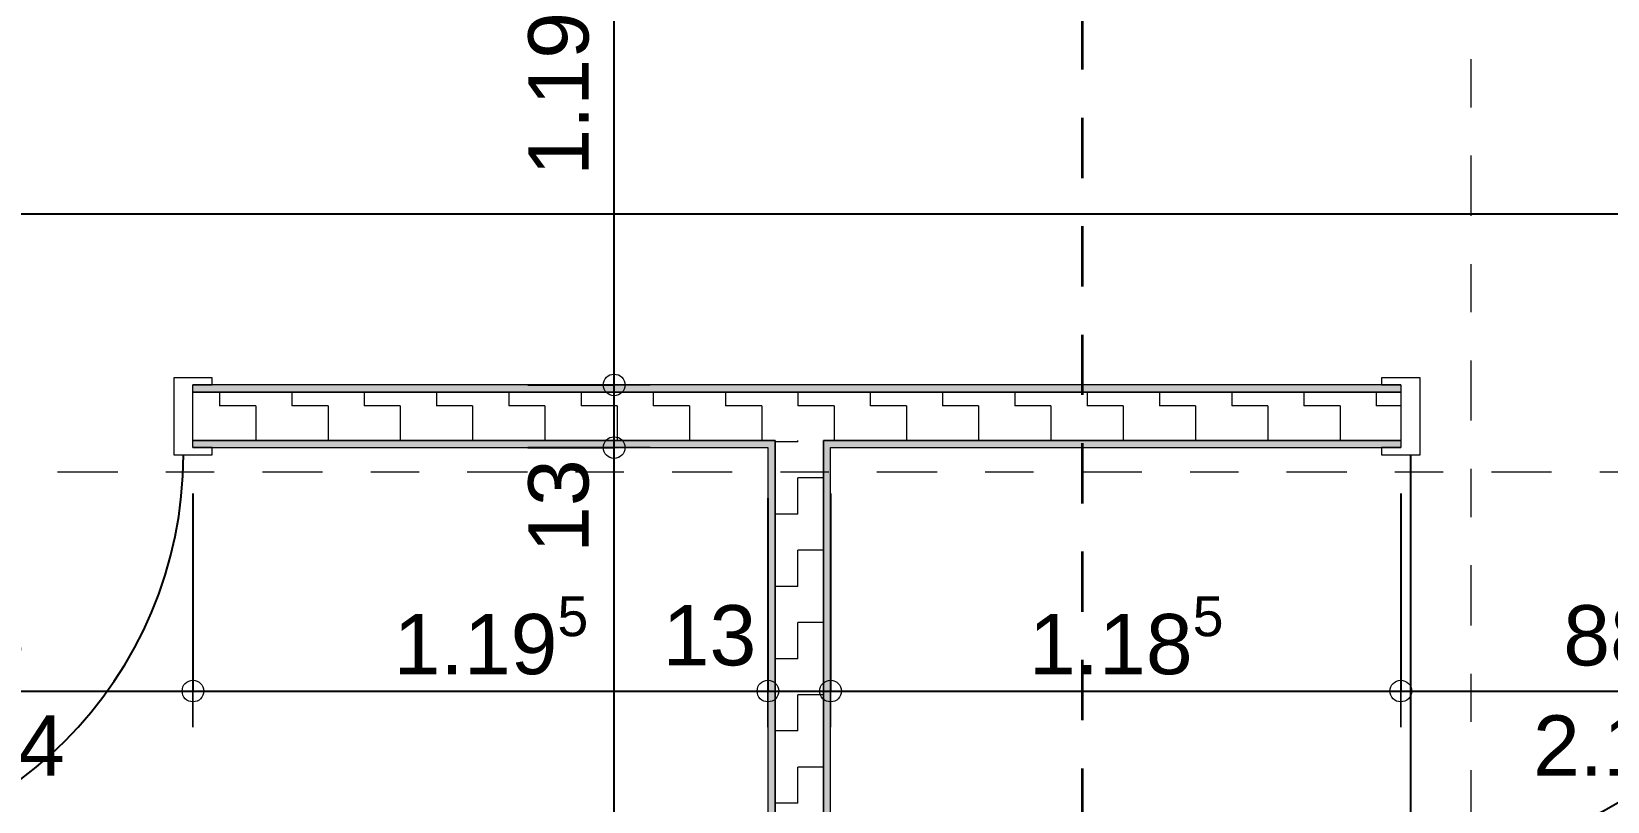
# Model space of a CAD drawing. Header units: metres. Extents: x -94.5 to -10.5, y 121.5 to 156.5.
# Drawn here: x -51.69 to -48.42, y 138.154 to 139.751 of the extents above; entities that cross this region are included whole.
import ezdxf

# ---------------------------------------------------------------- set-up
doc = ezdxf.new("R2010")
doc.units = ezdxf.units.M
doc.header["$PDMODE"] = 65
for name, pattern in [('AUSGEZOGEN', [0]), ('GETRENNT2_S10', [0.255, 0.125, -0.065, 0, -0.065]), ('STRICHLINIE_S4', [0.165, 0.125, -0.04])]:
    doc.linetypes.add(name, pattern=pattern)
doc.layers.add('XR$1$_3808', color=7, linetype='Continuous')
for name, color, linetype, lineweight in [('XR$1$Bauachsen_grob', 7, 'GETRENNT2_S10', 13), ('XR$1$Leichtbauwaende', 7, 'AUSGEZOGEN', 18), ('XR$1$Schnittbegrenzung', 7, 'AUSGEZOGEN', 13), ('XR$1$Tuerblatt', 7, 'AUSGEZOGEN', 18), ('XR$1$Werkplan-_Ausfuehrungsmasse', 7, 'AUSGEZOGEN', 13)]:
    doc.layers.add(name, color=color, linetype=linetype, lineweight=lineweight)
doc.styles.add('ARIAL', font='ARIAL.TTF')
doc.dimstyles.new('_DIMSTYLE_3', dxfattribs={"dimtxt": 0.125, "dimasz": 0.15, "dimexe": 0, "dimexo": 0, "dimgap": 0.0625, "dimtad": 2, "dimrnd": 0.005, "dimzin": 4, "dimdsep": 46, "dimtxsty": 'ARIAL', "dimblk1": 'ALL_ML_KREIS', "dimblk2": 'ALL_ML_KREIS', "dimsah": 1, "dimcen": 0, "dimclrd": 256, "dimclre": 256, "dimclrt": 256, "dimadec": 0, "dimazin": 0, "dimtfac": 1, "dimtdec": 0, "dimtix": 1, "dimtmove": 2, "dimatfit": 3, "dimfxl": 0, "dimtzin": 0, "dimlwd": 0, "dimlwe": -1, "dimarcsym": 0})
doc.dimstyles.new('_DIMSTYLE_6', dxfattribs={"dimtxt": 0.125, "dimasz": 0.15, "dimexe": 0, "dimexo": 0, "dimgap": 0.0625, "dimtad": 2, "dimdec": 1, "dimlfac": 100, "dimrnd": 0.5, "dimzin": 4, "dimdsep": 46, "dimtxsty": 'ARIAL', "dimblk1": 'ALL_ML_KREIS', "dimblk2": 'ALL_ML_KREIS', "dimsah": 1, "dimcen": 0, "dimclrd": 256, "dimclre": 256, "dimclrt": 256, "dimadec": 0, "dimazin": 0, "dimtfac": 1, "dimtdec": 0, "dimtix": 1, "dimtmove": 2, "dimatfit": 3, "dimfxl": 0, "dimtvp": 1.2, "dimtzin": 0, "dimlwd": 0, "dimlwe": -1, "dimarcsym": 0})
doc.dimstyles.new('_DIMSTYLE_7', dxfattribs={"dimtxt": 0.125, "dimasz": 0.15, "dimexe": 0, "dimexo": 0, "dimgap": 0.0625, "dimtad": 2, "dimdec": 3, "dimrnd": 0.005, "dimzin": 4, "dimdsep": 46, "dimtxsty": 'ARIAL', "dimblk1": 'ALL_ML_KREIS', "dimblk2": 'ALL_ML_KREIS', "dimsah": 1, "dimcen": 0, "dimclrd": 256, "dimclre": 256, "dimclrt": 256, "dimadec": 0, "dimazin": 0, "dimtfac": 1, "dimtdec": 0, "dimtix": 1, "dimtmove": 2, "dimatfit": 3, "dimfxl": 0, "dimtzin": 0, "dimlwd": 0, "dimlwe": -1, "dimarcsym": 0})
doc.dimstyles.new('_DIMSTYLE_9', dxfattribs={"dimtxt": 0.125, "dimasz": 0.15, "dimexe": 0, "dimexo": 0, "dimgap": 0.0625, "dimtad": 2, "dimdec": 1, "dimlfac": 100, "dimrnd": 0.5, "dimzin": 4, "dimdsep": 46, "dimtxsty": 'ARIAL', "dimblk1": 'ALL_ML_KREIS', "dimblk2": 'ALL_ML_KREIS', "dimsah": 1, "dimcen": 0, "dimclrd": 256, "dimclre": 256, "dimclrt": 256, "dimadec": 0, "dimazin": 0, "dimtfac": 1, "dimtdec": 0, "dimtix": 1, "dimtmove": 2, "dimatfit": 3, "dimfxl": 0, "dimtzin": 0, "dimlwd": 0, "dimlwe": -1, "dimarcsym": 0})

# ---------------------------------------------------------------- blocks, each defined once
blk = doc.blocks.new('ALL_ML_KREIS')
at = {"color": 0, "linetype": 'ByBlock', "lineweight": -2}
for p, q in [((0, -0.5), (0, 0.5)), ((-1, 0), (0.5, 0))]:
    blk.add_line(p, q, dxfattribs=at)
blk.add_circle((0, 0), 0.15, dxfattribs=at)
blk = doc.blocks.new('*D199')
at = {"layer": 'DEFPOINTS'}
for p in [(-50.1621, 138.888), (-50.4813, 136.653), (-50.1621, 136.653)]:
    blk.add_point(p, dxfattribs=at)
at = {"layer": 'XR$1$Werkplan-_Ausfuehrungsmasse', "lineweight": -2}
for p, q in [((-50.6604, 138.888), (-50.4813, 138.888)), ((-50.4813, 136.653), (-50.4813, 138.888)), ((-50.6604, 136.653), (-50.4813, 136.653))]:
    blk.add_line(p, q, dxfattribs=at)
at = {"layer": 'XR$1$Werkplan-_Ausfuehrungsmasse', "xscale": 0.15, "yscale": 0.15, "zscale": 0.15}
for p, rotation in [((-50.4813, 138.888), 90), ((-50.4813, 136.653), 270)]:
    blk.add_blockref('ALL_ML_KREIS', p, dxfattribs=dict(at, rotation=rotation))
at = {"layer": 'XR$1$Werkplan-_Ausfuehrungsmasse', "insert": (-50.596, 137.5023), "char_height": 0.125, "width": 0.625, "attachment_point": 5, "rotation": 90, "style": 'ARIAL'}
blk.add_mtext('\\A1;{\\A1;{2.23\\H0.082500;\\S5^ ;}}', dxfattribs=at)
blk = doc.blocks.new('*D200')
at = {"layer": 'DEFPOINTS'}
for p in [(-50.0421, 139.018), (-50.4813, 138.888), (-50.1621, 138.888)]:
    blk.add_point(p, dxfattribs=at)
at = {"layer": 'XR$1$Werkplan-_Ausfuehrungsmasse', "lineweight": -2}
for p, q in [((-50.6604, 139.018), (-50.4813, 139.018)), ((-50.4813, 138.888), (-50.4813, 139.018)), ((-50.6604, 138.888), (-50.4813, 138.888))]:
    blk.add_line(p, q, dxfattribs=at)
at = {"layer": 'XR$1$Werkplan-_Ausfuehrungsmasse', "xscale": 0.15, "yscale": 0.15, "zscale": 0.15}
for p, rotation in [((-50.4813, 139.018), 90), ((-50.4813, 138.888), 270)]:
    blk.add_blockref('ALL_ML_KREIS', p, dxfattribs=dict(at, rotation=rotation))
at = {"layer": 'XR$1$Werkplan-_Ausfuehrungsmasse', "insert": (-50.596, 138.7667), "char_height": 0.125, "width": 0.5, "attachment_point": 5, "rotation": 90, "style": 'ARIAL'}
blk.add_mtext('\\A1;{\\A1;{13\\H0.082500;\\S^ ;}}', dxfattribs=at)
blk = doc.blocks.new('*D201')
at = {"layer": 'DEFPOINTS'}
for p in [(-50.8881, 140.2081), (-50.4813, 139.018), (-50.0421, 139.018)]:
    blk.add_point(p, dxfattribs=at)
at = {"layer": 'XR$1$Werkplan-_Ausfuehrungsmasse', "lineweight": -2}
for p, q in [((-50.8813, 140.2081), (-50.4813, 140.2081)), ((-50.4813, 139.018), (-50.4813, 140.2081)), ((-50.6604, 139.018), (-50.4813, 139.018))]:
    blk.add_line(p, q, dxfattribs=at)
at = {"layer": 'XR$1$Werkplan-_Ausfuehrungsmasse', "xscale": 0.15, "yscale": 0.15, "zscale": 0.15}
for p, rotation in [((-50.4813, 140.2081), 90), ((-50.4813, 139.018), 270)]:
    blk.add_blockref('ALL_ML_KREIS', p, dxfattribs=dict(at, rotation=rotation))
at = {"layer": 'XR$1$Werkplan-_Ausfuehrungsmasse', "insert": (-50.596, 139.622), "char_height": 0.125, "width": 0.5, "attachment_point": 5, "rotation": 90, "style": 'ARIAL'}
blk.add_mtext('\\A1;{\\A1;{1.19\\H0.082500;\\S^ ;}}', dxfattribs=at)
blk = doc.blocks.new('*D253')
at = {"layer": 'DEFPOINTS'}
for p in [(-53.4181, 139.373), (-53.4181, 139.173), (-36.4881, 139.018)]:
    blk.add_point(p, dxfattribs=at)
at = {"layer": 'XR$1$Werkplan-_Ausfuehrungsmasse', "lineweight": -2}
for p, q in [((-53.4181, 139.233), (-53.4181, 139.373)), ((-53.4181, 139.373), (-36.4881, 139.373)), ((-36.4881, 139.093), (-36.4881, 139.373))]:
    blk.add_line(p, q, dxfattribs=at)
at = {"layer": 'XR$1$Werkplan-_Ausfuehrungsmasse', "xscale": 0.15, "yscale": 0.15, "zscale": 0.15, "rotation": 180}
blk.add_blockref('ALL_ML_KREIS', (-53.4181, 139.373), dxfattribs=at)
at = {"layer": 'XR$1$Werkplan-_Ausfuehrungsmasse', "xscale": 0.15, "yscale": 0.15, "zscale": 0.15}
blk.add_blockref('ALL_ML_KREIS', (-36.4881, 139.373), dxfattribs=at)
at = {"layer": 'XR$1$Werkplan-_Ausfuehrungsmasse', "insert": (-44.9489, 139.4878), "char_height": 0.125, "width": 0.625, "attachment_point": 5, "style": 'ARIAL'}
blk.add_mtext('\\A1;{\\A1;{16.93\\H0.082500;\\S^ ;}}', dxfattribs=at)
blk = doc.blocks.new('COMPLEXOBJECT_7')
at = {"layer": 'XR$1$Bauachsen_grob', "color": 8}
for p, q in [((-48.7031, 130.869), (-48.7031, 153.5024)), ((-80.9611, 138.838), (-13.4611, 138.838))]:
    blk.add_line(p, q, dxfattribs=at)
blk = doc.blocks.new('Tür_2_$F2')
at = {"layer": 'XR$1$_3808', "color": 7, "linetype": 'AUSGEZOGEN', "lineweight": -3}
blk.add_line((0.86, 0.145), (0.86, 0.985), dxfattribs=at)
at = {"layer": 'XR$1$_3808', "color": 7, "linetype": 'AUSGEZOGEN', "lineweight": 18}
for points in [[(0, 0.065), (0, 0), (-0.04, 0), (-0.04, -0.015), (0.04, -0.015), (0.04, 0.145), (-0.04, 0.145), (-0.04, 0.13), (0, 0.13), (0, 0.065)], [(0.84, 0.065), (0.84, -0.015), (0.92, -0.015), (0.92, 0), (0.88, 0), (0.88, 0.13), (0.92, 0.13), (0.92, 0.145), (0.84, 0.145), (0.84, 0.065)]]:
    blk.add_lwpolyline(points, close=True, dxfattribs=at)
at = {"layer": 'XR$1$_3808', "color": 7, "linetype": 'AUSGEZOGEN', "lineweight": -3}
blk.add_arc((0.86, 0.145), 0.84, 90, 180, dxfattribs=at)
blk = doc.blocks.new('COMPLEXOBJECT_10')
at = {"layer": 'XR$1$Schnittbegrenzung', "color": 12, "linetype": 'STRICHLINIE_S4', "lineweight": 35}
blk.add_line((-49.5105, 155.3224), (-49.5105, 129.049), dxfattribs=at)
blk = doc.blocks.new('*D438')
at = {"layer": 'DEFPOINTS'}
for p in [(-52.2351, 138.888), (-51.3551, 138.888), (-52.2351, 138.383)]:
    blk.add_point(p, dxfattribs=at)
at = {"layer": 'XR$1$Werkplan-_Ausfuehrungsmasse', "lineweight": -2}
for p, q in [((-52.2351, 138.793), (-52.2351, 138.383)), ((-51.3551, 138.793), (-51.3551, 138.383)), ((-52.2351, 138.383), (-51.3551, 138.383))]:
    blk.add_line(p, q, dxfattribs=at)
at = {"layer": 'XR$1$Werkplan-_Ausfuehrungsmasse', "xscale": 0.15, "yscale": 0.15, "zscale": 0.15, "rotation": 180}
blk.add_blockref('ALL_ML_KREIS', (-52.2351, 138.383), dxfattribs=at)
at = {"layer": 'XR$1$Werkplan-_Ausfuehrungsmasse', "xscale": 0.15, "yscale": 0.15, "zscale": 0.15}
blk.add_blockref('ALL_ML_KREIS', (-51.3551, 138.383), dxfattribs=at)
at = {"layer": 'XR$1$Werkplan-_Ausfuehrungsmasse', "insert": (-51.8009, 138.4977), "char_height": 0.125, "width": 0.5, "attachment_point": 5, "style": 'ARIAL'}
blk.add_mtext('\\A1;{\\A1;{88\\H0.082500;\\S^ ;}}', dxfattribs=at)
at = {"layer": 'XR$1$Werkplan-_Ausfuehrungsmasse', "insert": (-51.9608, 138.3325), "char_height": 0.125, "width": 0.00625, "attachment_point": 1, "line_spacing_factor": 0.60241, "style": 'ARIAL'}
blk.add_mtext('\\A1;{2.14\\H0.082500;\\S^ ;}', dxfattribs=at)
blk = doc.blocks.new('*D439')
at = {"layer": 'DEFPOINTS'}
for p in [(-51.3551, 138.888), (-50.1621, 138.888), (-51.3551, 138.383)]:
    blk.add_point(p, dxfattribs=at)
at = {"layer": 'XR$1$Werkplan-_Ausfuehrungsmasse', "lineweight": -2}
for p, q in [((-51.3551, 138.793), (-51.3551, 138.383)), ((-50.1621, 138.783), (-50.1621, 138.383)), ((-51.3551, 138.383), (-50.1621, 138.383))]:
    blk.add_line(p, q, dxfattribs=at)
at = {"layer": 'XR$1$Werkplan-_Ausfuehrungsmasse', "xscale": 0.15, "yscale": 0.15, "zscale": 0.15, "rotation": 180}
blk.add_blockref('ALL_ML_KREIS', (-51.3551, 138.383), dxfattribs=at)
at = {"layer": 'XR$1$Werkplan-_Ausfuehrungsmasse', "xscale": 0.15, "yscale": 0.15, "zscale": 0.15}
blk.add_blockref('ALL_ML_KREIS', (-50.1621, 138.383), dxfattribs=at)
at = {"layer": 'XR$1$Werkplan-_Ausfuehrungsmasse', "insert": (-50.7368, 138.4977), "char_height": 0.125, "width": 0.625, "attachment_point": 5, "style": 'ARIAL'}
blk.add_mtext('\\A1;{\\A1;{1.19\\H0.082500;\\S5^ ;}}', dxfattribs=at)
blk = doc.blocks.new('*D440')
at = {"layer": 'DEFPOINTS'}
for p in [(-50.1621, 138.888), (-50.0321, 138.888), (-50.1621, 138.383)]:
    blk.add_point(p, dxfattribs=at)
at = {"layer": 'XR$1$Werkplan-_Ausfuehrungsmasse', "lineweight": -2}
for p, q in [((-50.1621, 138.783), (-50.1621, 138.383)), ((-50.0321, 138.793), (-50.0321, 138.383)), ((-50.1621, 138.383), (-50.0321, 138.383))]:
    blk.add_line(p, q, dxfattribs=at)
at = {"layer": 'XR$1$Werkplan-_Ausfuehrungsmasse', "xscale": 0.15, "yscale": 0.15, "zscale": 0.15, "rotation": 180}
blk.add_blockref('ALL_ML_KREIS', (-50.1621, 138.383), dxfattribs=at)
at = {"layer": 'XR$1$Werkplan-_Ausfuehrungsmasse', "xscale": 0.15, "yscale": 0.15, "zscale": 0.15}
blk.add_blockref('ALL_ML_KREIS', (-50.0321, 138.383), dxfattribs=at)
at = {"layer": 'XR$1$Werkplan-_Ausfuehrungsmasse', "insert": (-50.2834, 138.4978), "char_height": 0.125, "width": 0.5, "attachment_point": 5, "style": 'ARIAL'}
blk.add_mtext('\\A1;{\\A1;{13\\H0.082500;\\S^ ;}}', dxfattribs=at)
blk = doc.blocks.new('*D441')
at = {"layer": 'DEFPOINTS'}
for p in [(-50.0321, 138.888), (-48.8491, 138.888), (-50.0321, 138.383)]:
    blk.add_point(p, dxfattribs=at)
at = {"layer": 'XR$1$Werkplan-_Ausfuehrungsmasse', "lineweight": -2}
for p, q in [((-50.0321, 138.793), (-50.0321, 138.383)), ((-48.8491, 138.793), (-48.8491, 138.383)), ((-50.0321, 138.383), (-48.8491, 138.383))]:
    blk.add_line(p, q, dxfattribs=at)
at = {"layer": 'XR$1$Werkplan-_Ausfuehrungsmasse', "xscale": 0.15, "yscale": 0.15, "zscale": 0.15, "rotation": 180}
blk.add_blockref('ALL_ML_KREIS', (-50.0321, 138.383), dxfattribs=at)
at = {"layer": 'XR$1$Werkplan-_Ausfuehrungsmasse', "xscale": 0.15, "yscale": 0.15, "zscale": 0.15}
blk.add_blockref('ALL_ML_KREIS', (-48.8491, 138.383), dxfattribs=at)
at = {"layer": 'XR$1$Werkplan-_Ausfuehrungsmasse', "insert": (-49.4188, 138.4977), "char_height": 0.125, "width": 0.625, "attachment_point": 5, "style": 'ARIAL'}
blk.add_mtext('\\A1;{\\A1;{1.18\\H0.082500;\\S5^ ;}}', dxfattribs=at)
blk = doc.blocks.new('*D442')
at = {"layer": 'DEFPOINTS'}
for p in [(-48.8491, 138.888), (-47.9691, 138.888), (-48.8491, 138.383)]:
    blk.add_point(p, dxfattribs=at)
at = {"layer": 'XR$1$Werkplan-_Ausfuehrungsmasse', "lineweight": -2}
for p, q in [((-48.8491, 138.793), (-48.8491, 138.383)), ((-47.9691, 138.793), (-47.9691, 138.383)), ((-48.8491, 138.383), (-47.9691, 138.383))]:
    blk.add_line(p, q, dxfattribs=at)
at = {"layer": 'XR$1$Werkplan-_Ausfuehrungsmasse', "xscale": 0.15, "yscale": 0.15, "zscale": 0.15, "rotation": 180}
blk.add_blockref('ALL_ML_KREIS', (-48.8491, 138.383), dxfattribs=at)
at = {"layer": 'XR$1$Werkplan-_Ausfuehrungsmasse', "xscale": 0.15, "yscale": 0.15, "zscale": 0.15}
blk.add_blockref('ALL_ML_KREIS', (-47.9691, 138.383), dxfattribs=at)
at = {"layer": 'XR$1$Werkplan-_Ausfuehrungsmasse', "insert": (-48.4149, 138.4977), "char_height": 0.125, "width": 0.5, "attachment_point": 5, "style": 'ARIAL'}
blk.add_mtext('\\A1;{\\A1;{88\\H0.082500;\\S^ ;}}', dxfattribs=at)
at = {"layer": 'XR$1$Werkplan-_Ausfuehrungsmasse', "insert": (-48.5748, 138.3325), "char_height": 0.125, "width": 0.00625, "attachment_point": 1, "line_spacing_factor": 0.60241, "style": 'ARIAL'}
blk.add_mtext('\\A1;{2.14\\H0.082500;\\S^ ;}', dxfattribs=at)

msp = doc.modelspace()

# ---------------------------------------------------------------- hatches: boundary and pattern name
at = {"layer": 'XR$1$Leichtbauwaende', "linetype": 'AUSGEZOGEN', "lineweight": 13}
for points in [[(-48.8491, 139.018), (-51.3551, 139.018), (-51.3551, 139.003), (-48.8491, 139.003)], [(-51.3551, 138.888), (-50.1471, 138.888), (-50.1471, 138.903), (-51.3551, 138.903)], [(-50.1471, 136.653), (-50.1471, 138.888), (-50.1621, 138.888), (-50.1621, 136.653)], [(-50.0471, 138.888), (-48.8491, 138.888), (-48.8491, 138.903), (-50.0471, 138.903)], [(-50.0321, 136.653), (-50.0321, 138.888), (-50.0471, 138.888), (-50.0471, 136.653)]]:
    msp.add_hatch(color=35, dxfattribs=at).paths.add_polyline_path(points)
h = msp.add_hatch(dxfattribs=at)
h.set_pattern_fill('MUSTER', color=256, scale=0.075, angle=180, style=0, pattern_type=2)
h.set_pattern_definition([(180, (-0.15, -0.15), (-0.075, -0.075), [0.075, -0.075]), (270, (-0.15, -0.15), (0.075, -0.075), [0.075, -0.075])])
h.paths.add_polyline_path([(-51.3551, 138.903), (-48.8491, 138.903), (-48.8491, 139.003), (-51.3551, 139.003)], flags=0)
h = msp.add_hatch(dxfattribs=at)
h.set_pattern_fill('MUSTER', color=256, scale=0.075, angle=90, style=0, pattern_type=2)
h.set_pattern_definition([(90, (-0.15, 0.15), (-0.075, 0.075), [0.075, -0.075]), (180, (-0.15, 0.15), (-0.075, -0.075), [0.075, -0.075])])
h.paths.add_polyline_path([(-50.0471, 136.638), (-50.0471, 138.903), (-50.1471, 138.903), (-50.1471, 136.638)], flags=0)

# ---------------------------------------------------------------- linework, layer by layer
at = {"layer": 'XR$1$Leichtbauwaende', "linetype": 'AUSGEZOGEN', "lineweight": 18}
for p, q in [((-51.3551, 139.003), (-51.3551, 139.018)), ((-48.8491, 139.018), (-51.3551, 139.018)), ((-51.3551, 138.903), (-51.3551, 139.003)), ((-51.3551, 139.003), (-48.8491, 139.003)), ((-48.8491, 139.003), (-51.3551, 139.003)), ((-48.8491, 139.018), (-48.8491, 139.003)), ((-48.8491, 139.003), (-48.8491, 138.903)), ((-51.3551, 138.888), (-51.3551, 138.903)), ((-50.1471, 138.903), (-51.3551, 138.903)), ((-51.3551, 138.903), (-50.1471, 138.903)), ((-51.3551, 138.888), (-50.1621, 138.888)), ((-50.1621, 138.888), (-50.1621, 136.653)), ((-50.1471, 138.888), (-50.1471, 138.903)), ((-50.1471, 138.903), (-50.1471, 138.888)), ((-50.1471, 136.653), (-50.1471, 138.888)), ((-50.1471, 138.888), (-50.1471, 136.653)), ((-48.8491, 138.903), (-50.0471, 138.903)), ((-50.0471, 138.903), (-50.0471, 138.888)), ((-50.0471, 138.903), (-48.8491, 138.903)), ((-50.0471, 138.888), (-50.0471, 138.903)), ((-50.0471, 138.888), (-50.0471, 136.653)), ((-50.0471, 136.653), (-50.0471, 138.888)), ((-50.0321, 138.888), (-48.8491, 138.888)), ((-50.0321, 136.653), (-50.0321, 138.888)), ((-48.8491, 138.903), (-48.8491, 138.888))]:
    msp.add_line(p, q, dxfattribs=at)

# ---------------------------------------------------------------- block references
at = {"layer": 'XR$1$Bauachsen_grob', "color": 8}
msp.add_blockref('COMPLEXOBJECT_7', (0, 0), dxfattribs=at)
at = {"layer": 'XR$1$Schnittbegrenzung', "color": 12, "linetype": 'STRICHLINIE_S4', "lineweight": 35}
msp.add_blockref('COMPLEXOBJECT_10', (0, 0), dxfattribs=at)
at = {"layer": 'XR$1$Tuerblatt', "linetype": 'AUSGEZOGEN', "lineweight": -3, "rotation": 180}
for p in [(-51.3551, 139.018), (-47.9691, 139.018)]:
    msp.add_blockref('Tür_2_$F2', p, dxfattribs=at)

# ---------------------------------------------------------------- dimensions: what is measured, and where the dimension line sits
at = {"layer": 'XR$1$Werkplan-_Ausfuehrungsmasse'}
for base, p1, p2, dimstyle, picture, middle in [((-50.4813, 140.2081), (-50.6604, 139.018), (-50.8813, 140.2081), '_DIMSTYLE_3', '*D201', (-50.596, 139.622)), ((-50.4813, 139.018), (-50.6604, 138.888), (-50.6604, 139.018), '_DIMSTYLE_6', '*D200', (-50.596, 138.7667)), ((-50.4813, 138.888), (-50.6604, 136.653), (-50.6604, 138.888), '_DIMSTYLE_7', '*D199', (-50.596, 137.5023))]:
    dim = msp.add_linear_dim(base=base, p1=p1, p2=p2, angle=90, dimstyle=dimstyle, override={"dimpost": '<>', "dimclrd": 256, "dimclre": 256, "dimclrt": 256, "dimlwd": 0, "dimlwe": 65535}, dxfattribs=at)
    dim.commit()
    dim.dimension.update_dxf_attribs({"geometry": picture, "text_midpoint": middle, "dimtype": 160})
for base, p1, p2, dimstyle, picture, middle in [((-36.4881, 139.373), (-53.4181, 139.233), (-36.4881, 139.093), '_DIMSTYLE_3', '*D253', (-44.9489, 139.4878)), ((-50.1621, 138.383), (-51.3551, 138.793), (-50.1621, 138.783), '_DIMSTYLE_7', '*D439', (-50.7368, 138.4977)), ((-50.0321, 138.383), (-50.1621, 138.783), (-50.0321, 138.793), '_DIMSTYLE_6', '*D440', (-50.2834, 138.4978)), ((-48.8491, 138.383), (-50.0321, 138.793), (-48.8491, 138.793), '_DIMSTYLE_7', '*D441', (-49.4188, 138.4977))]:
    dim = msp.add_linear_dim(base=base, p1=p1, p2=p2, dimstyle=dimstyle, override={"dimpost": '<>', "dimclrd": 256, "dimclre": 256, "dimclrt": 256, "dimlwd": 0, "dimlwe": 65535}, dxfattribs=at)
    dim.commit()
    dim.dimension.update_dxf_attribs({"geometry": picture, "text_midpoint": middle, "dimtype": 160})
for base, p1, p2, picture, middle in [((-51.3551, 138.383), (-52.2351, 138.793), (-51.3551, 138.793), '*D438', (-51.8009, 138.4977)), ((-47.9691, 138.383), (-48.8491, 138.793), (-47.9691, 138.793), '*D442', (-48.4149, 138.4977))]:
    dim = msp.add_linear_dim(base=base, p1=p1, p2=p2, text='<>\\X\\A1;{2.14\\H0.082500;\\S^ ;}', dimstyle='_DIMSTYLE_9', override={"dimpost": '<>', "dimclrd": 256, "dimclre": 256, "dimclrt": 256, "dimlwd": 0, "dimlwe": 65535}, dxfattribs=at)
    dim.commit()
    dim.dimension.update_dxf_attribs({"geometry": picture, "text_midpoint": middle, "dimtype": 160})

doc.saveas('drawing.dxf')
